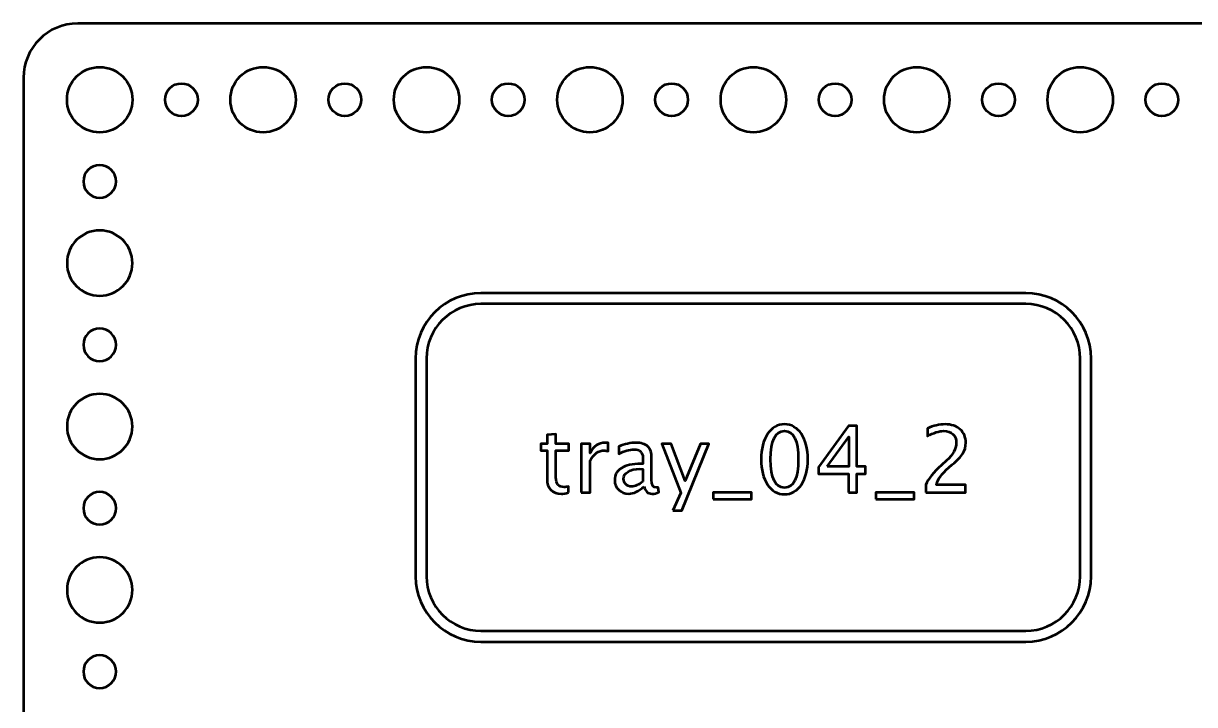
# Model space of a CAD drawing. Header units: centimetres. Extents: x -10.4 to 10.4, y -14.9 to 14.9.
# Drawn here: x -10.45 to 0.3, y 8.7 to 14.95 of the extents above; entities that cross this region are included whole.
import ezdxf

# ---------------------------------------------------------------- set-up
doc = ezdxf.new("R2010")
doc.units = ezdxf.units.CM
doc.header["$MEASUREMENT"] = 0
doc.layers.add('Layer 1', color=7, linetype='Continuous')

msp = doc.modelspace()

# ---------------------------------------------------------------- linework, layer by layer
at = {"layer": 'Layer 1', "lineweight": 53}
for centre, major_axis in [((-9.75, 14.25), (0, 0.3)), ((-8.25, 14.25), (0, 0.3)), ((-6.75, 14.25), (0, 0.3)), ((-5.25, 14.25), (0, 0.3)), ((-3.75, 14.25), (0, 0.3)), ((-2.25, 14.25), (0, 0.3)), ((-0.75, 14.25), (0, 0.3)), ((-9, 14.25), (0, 0.15)), ((-7.5, 14.25), (0, 0.15)), ((-6, 14.25), (0, 0.15)), ((-4.5, 14.25), (0, 0.15)), ((-3, 14.25), (0, 0.15)), ((-1.5, 14.25), (0, 0.15)), ((0, 14.25), (0, 0.15))]:
    msp.add_ellipse(centre, major_axis=major_axis, ratio=1, dxfattribs=at)
for points, knots in [([(-10.45, -14.45), (-10.45, -14.45), (-10.45, 14.45), (-10.45, 14.45), (-10.45, 14.45), (-10.45, 14.72614), (-10.22614, 14.95), (-9.95, 14.95), (-9.95, 14.95), (-9.95, 14.95), (9.95, 14.95), (9.95, 14.95), (9.95, 14.95), (10.22614, 14.95), (10.45, 14.72614), (10.45, 14.45), (10.45, 14.45), (10.45, 14.45), (10.45, -14.45), (10.45, -14.45), (10.45, -14.45), (10.45, -14.72614), (10.22614, -14.95), (9.95, -14.95), (9.95, -14.95), (9.95, -14.95), (-9.95, -14.95), (-9.95, -14.95), (-9.95, -14.95), (-10.22614, -14.95), (-10.45, -14.72614), (-10.45, -14.45)], [0, 0, 0, 0, 0.11111111, 0.11111111, 0.11111111, 0.11111111, 0.22222222, 0.22222222, 0.22222222, 0.22222222, 0.33333333, 0.33333333, 0.33333333, 0.33333333, 0.44444444, 0.44444444, 0.44444444, 0.44444444, 0.55555556, 0.55555556, 0.55555556, 0.55555556, 0.66666667, 0.66666667, 0.66666667, 0.66666667, 0.77777778, 0.77777778, 0.77777778, 0.77777778, 1, 1, 1, 1]), ([(-9.9, 13.5), (-9.9, 13.58284), (-9.83284, 13.65), (-9.75, 13.65), (-9.75, 13.65), (-9.66716, 13.65), (-9.6, 13.58284), (-9.6, 13.5), (-9.6, 13.5), (-9.6, 13.41716), (-9.66716, 13.35), (-9.75, 13.35), (-9.75, 13.35), (-9.83284, 13.35), (-9.9, 13.41716), (-9.9, 13.5)], [0, 0, 0, 0, 0.2, 0.2, 0.2, 0.2, 0.4, 0.4, 0.4, 0.4, 0.6, 0.6, 0.6, 0.6, 1, 1, 1, 1]), ([(-10.05, 12.75), (-10.05, 12.91568), (-9.91568, 13.05), (-9.75, 13.05), (-9.75, 13.05), (-9.58432, 13.05), (-9.45, 12.91568), (-9.45, 12.75), (-9.45, 12.75), (-9.45, 12.58432), (-9.58432, 12.45), (-9.75, 12.45), (-9.75, 12.45), (-9.91568, 12.45), (-10.05, 12.58432), (-10.05, 12.75)], [0, 0, 0, 0, 0.2, 0.2, 0.2, 0.2, 0.4, 0.4, 0.4, 0.4, 0.6, 0.6, 0.6, 0.6, 1, 1, 1, 1]), ([(-6.85, 9.875), (-6.85, 9.875), (-6.85, 11.875), (-6.85, 11.875), (-6.85, 11.875), (-6.85, 12.20637), (-6.58137, 12.475), (-6.25, 12.475), (-6.25, 12.475), (-6.25, 12.475), (-1.25, 12.475), (-1.25, 12.475), (-1.25, 12.475), (-0.91863, 12.475), (-0.65, 12.20637), (-0.65, 11.875), (-0.65, 11.875), (-0.65, 11.875), (-0.65, 9.875), (-0.65, 9.875), (-0.65, 9.875), (-0.65, 9.54363), (-0.91863, 9.275), (-1.25, 9.275), (-1.25, 9.275), (-1.25, 9.275), (-6.25, 9.275), (-6.25, 9.275), (-6.25, 9.275), (-6.58137, 9.275), (-6.85, 9.54363), (-6.85, 9.875)], [0, 0, 0, 0, 0.11111111, 0.11111111, 0.11111111, 0.11111111, 0.22222222, 0.22222222, 0.22222222, 0.22222222, 0.33333333, 0.33333333, 0.33333333, 0.33333333, 0.44444444, 0.44444444, 0.44444444, 0.44444444, 0.55555556, 0.55555556, 0.55555556, 0.55555556, 0.66666667, 0.66666667, 0.66666667, 0.66666667, 0.77777778, 0.77777778, 0.77777778, 0.77777778, 1, 1, 1, 1]), ([(-9.9, 12), (-9.9, 12.08284), (-9.83284, 12.15), (-9.75, 12.15), (-9.75, 12.15), (-9.66716, 12.15), (-9.6, 12.08284), (-9.6, 12), (-9.6, 12), (-9.6, 11.91716), (-9.66716, 11.85), (-9.75, 11.85), (-9.75, 11.85), (-9.83284, 11.85), (-9.9, 11.91716), (-9.9, 12)], [0, 0, 0, 0, 0.2, 0.2, 0.2, 0.2, 0.4, 0.4, 0.4, 0.4, 0.6, 0.6, 0.6, 0.6, 1, 1, 1, 1]), ([(-10.05, 11.25), (-10.05, 11.41568), (-9.91568, 11.55), (-9.75, 11.55), (-9.75, 11.55), (-9.58432, 11.55), (-9.45, 11.41568), (-9.45, 11.25), (-9.45, 11.25), (-9.45, 11.08432), (-9.58432, 10.95), (-9.75, 10.95), (-9.75, 10.95), (-9.91568, 10.95), (-10.05, 11.08432), (-10.05, 11.25)], [0, 0, 0, 0, 0.2, 0.2, 0.2, 0.2, 0.4, 0.4, 0.4, 0.4, 0.6, 0.6, 0.6, 0.6, 1, 1, 1, 1]), ([(-9.9, 10.5), (-9.9, 10.58284), (-9.83284, 10.65), (-9.75, 10.65), (-9.75, 10.65), (-9.66716, 10.65), (-9.6, 10.58284), (-9.6, 10.5), (-9.6, 10.5), (-9.6, 10.41716), (-9.66716, 10.35), (-9.75, 10.35), (-9.75, 10.35), (-9.83284, 10.35), (-9.9, 10.41716), (-9.9, 10.5)], [0, 0, 0, 0, 0.2, 0.2, 0.2, 0.2, 0.4, 0.4, 0.4, 0.4, 0.6, 0.6, 0.6, 0.6, 1, 1, 1, 1]), ([(-10.05, 9.75), (-10.05, 9.91568), (-9.91568, 10.05), (-9.75, 10.05), (-9.75, 10.05), (-9.58432, 10.05), (-9.45, 9.91568), (-9.45, 9.75), (-9.45, 9.75), (-9.45, 9.58432), (-9.58432, 9.45), (-9.75, 9.45), (-9.75, 9.45), (-9.91568, 9.45), (-10.05, 9.58432), (-10.05, 9.75)], [0, 0, 0, 0, 0.2, 0.2, 0.2, 0.2, 0.4, 0.4, 0.4, 0.4, 0.6, 0.6, 0.6, 0.6, 1, 1, 1, 1]), ([(-9.9, 9), (-9.9, 9.08284), (-9.83284, 9.15), (-9.75, 9.15), (-9.75, 9.15), (-9.66716, 9.15), (-9.6, 9.08284), (-9.6, 9), (-9.6, 9), (-9.6, 8.91716), (-9.66716, 8.85), (-9.75, 8.85), (-9.75, 8.85), (-9.83284, 8.85), (-9.9, 8.91716), (-9.9, 9)], [0, 0, 0, 0, 0.2, 0.2, 0.2, 0.2, 0.4, 0.4, 0.4, 0.4, 0.6, 0.6, 0.6, 0.6, 1, 1, 1, 1])]:
    msp.add_open_spline(points, degree=3, knots=knots, dxfattribs=at)
at = {"layer": 'Layer 1', "color": 4, "lineweight": 53}
for points, knots in [([(-6.75, 9.875), (-6.75, 9.875), (-6.75, 11.875), (-6.75, 11.875), (-6.75, 11.875), (-6.75, 12.15114), (-6.52614, 12.375), (-6.25, 12.375), (-6.25, 12.375), (-6.25, 12.375), (-1.25, 12.375), (-1.25, 12.375), (-1.25, 12.375), (-0.97386, 12.375), (-0.75, 12.15114), (-0.75, 11.875), (-0.75, 11.875), (-0.75, 11.875), (-0.75, 9.875), (-0.75, 9.875), (-0.75, 9.875), (-0.75, 9.59886), (-0.97386, 9.375), (-1.25, 9.375), (-1.25, 9.375), (-1.25, 9.375), (-6.25, 9.375), (-6.25, 9.375), (-6.25, 9.375), (-6.52614, 9.375), (-6.75, 9.59886), (-6.75, 9.875)], [0, 0, 0, 0, 0.11111111, 0.11111111, 0.11111111, 0.11111111, 0.22222222, 0.22222222, 0.22222222, 0.22222222, 0.33333333, 0.33333333, 0.33333333, 0.33333333, 0.44444444, 0.44444444, 0.44444444, 0.44444444, 0.55555556, 0.55555556, 0.55555556, 0.55555556, 0.66666667, 0.66666667, 0.66666667, 0.66666667, 0.77777778, 0.77777778, 0.77777778, 0.77777778, 1, 1, 1, 1]), ([(-5.44638, 10.64315), (-5.4715, 10.63624), (-5.49337, 10.63285), (-5.51185, 10.63285), (-5.51185, 10.63285), (-5.55334, 10.63285), (-5.58566, 10.6447), (-5.6088, 10.66841), (-5.6088, 10.66841), (-5.63208, 10.69212), (-5.64365, 10.725), (-5.64365, 10.76719), (-5.64365, 10.76719), (-5.64365, 10.76719), (-5.64365, 11.03078), (-5.64365, 11.03078), (-5.64365, 11.03078), (-5.64365, 11.03078), (-5.69982, 11.03078), (-5.69982, 11.03078), (-5.69982, 11.03078), (-5.69982, 11.03078), (-5.69982, 11.09175), (-5.69982, 11.09175), (-5.69982, 11.09175), (-5.69982, 11.09175), (-5.64365, 11.09175), (-5.64365, 11.09175), (-5.64365, 11.09175), (-5.64365, 11.09175), (-5.64365, 11.17288), (-5.64365, 11.17288), (-5.64365, 11.17288), (-5.64365, 11.17288), (-5.56237, 11.18065), (-5.56237, 11.18065), (-5.56237, 11.18065), (-5.56237, 11.18065), (-5.56237, 11.09175), (-5.56237, 11.09175), (-5.56237, 11.09175), (-5.56237, 11.09175), (-5.44469, 11.09175), (-5.44469, 11.09175), (-5.44469, 11.09175), (-5.44469, 11.09175), (-5.44469, 11.03078), (-5.44469, 11.03078), (-5.44469, 11.03078), (-5.44469, 11.03078), (-5.56237, 11.03078), (-5.56237, 11.03078), (-5.56237, 11.03078), (-5.56237, 11.03078), (-5.56237, 10.78186), (-5.56237, 10.78186), (-5.56237, 10.78186), (-5.56237, 10.72316), (-5.53683, 10.69381), (-5.48589, 10.69381), (-5.48589, 10.69381), (-5.47502, 10.69381), (-5.4619, 10.69564), (-5.44638, 10.69917), (-5.44638, 10.69917), (-5.44638, 10.69917), (-5.44638, 10.64315), (-5.44638, 10.64315)], [0, 0, 0, 0, 0.05555556, 0.05555556, 0.05555556, 0.05555556, 0.11111111, 0.11111111, 0.11111111, 0.11111111, 0.16666667, 0.16666667, 0.16666667, 0.16666667, 0.22222222, 0.22222222, 0.22222222, 0.22222222, 0.27777778, 0.27777778, 0.27777778, 0.27777778, 0.33333333, 0.33333333, 0.33333333, 0.33333333, 0.38888889, 0.38888889, 0.38888889, 0.38888889, 0.44444444, 0.44444444, 0.44444444, 0.44444444, 0.5, 0.5, 0.5, 0.5, 0.55555556, 0.55555556, 0.55555556, 0.55555556, 0.61111111, 0.61111111, 0.61111111, 0.61111111, 0.66666667, 0.66666667, 0.66666667, 0.66666667, 0.72222222, 0.72222222, 0.72222222, 0.72222222, 0.77777778, 0.77777778, 0.77777778, 0.77777778, 0.83333333, 0.83333333, 0.83333333, 0.83333333, 0.88888889, 0.88888889, 0.88888889, 0.88888889, 1, 1, 1, 1]), ([(-3.46446, 10.62777), (-3.52867, 10.62777), (-3.58046, 10.65726), (-3.61969, 10.71611), (-3.61969, 10.71611), (-3.65906, 10.77495), (-3.67867, 10.85256), (-3.67867, 10.94908), (-3.67867, 10.94908), (-3.67867, 11.0456), (-3.65906, 11.12321), (-3.61969, 11.18206), (-3.61969, 11.18206), (-3.58046, 11.2409), (-3.52867, 11.27039), (-3.46446, 11.27039), (-3.46446, 11.27039), (-3.39997, 11.27039), (-3.34819, 11.24104), (-3.30896, 11.18234), (-3.30896, 11.18234), (-3.26987, 11.12364), (-3.25025, 11.04588), (-3.25025, 10.94908), (-3.25025, 10.94908), (-3.25025, 10.85256), (-3.26987, 10.77495), (-3.30896, 10.71611), (-3.30896, 10.71611), (-3.34819, 10.65726), (-3.39997, 10.62777), (-3.46446, 10.62777)], [0, 0, 0, 0, 0.11111111, 0.11111111, 0.11111111, 0.11111111, 0.22222222, 0.22222222, 0.22222222, 0.22222222, 0.33333333, 0.33333333, 0.33333333, 0.33333333, 0.44444444, 0.44444444, 0.44444444, 0.44444444, 0.55555556, 0.55555556, 0.55555556, 0.55555556, 0.66666667, 0.66666667, 0.66666667, 0.66666667, 0.77777778, 0.77777778, 0.77777778, 0.77777778, 1, 1, 1, 1]), ([(-3.4646, 10.68873), (-3.3798, 10.68873), (-3.33746, 10.77551), (-3.33746, 10.94908), (-3.33746, 10.94908), (-3.33746, 11.12265), (-3.3798, 11.20943), (-3.4646, 11.20943), (-3.4646, 11.20943), (-3.54913, 11.20943), (-3.59146, 11.12265), (-3.59146, 10.94908), (-3.59146, 10.94908), (-3.59146, 10.77551), (-3.54913, 10.68873), (-3.4646, 10.68873)], [0, 0, 0, 0, 0.2, 0.2, 0.2, 0.2, 0.4, 0.4, 0.4, 0.4, 0.6, 0.6, 0.6, 0.6, 1, 1, 1, 1]), ([(-2.87744, 10.64301), (-2.87744, 10.64301), (-2.87744, 10.81658), (-2.87744, 10.81658), (-2.87744, 10.81658), (-2.87744, 10.81658), (-3.15345, 10.81658), (-3.15345, 10.81658), (-3.15345, 10.81658), (-3.15345, 10.81658), (-3.15345, 10.87838), (-3.15345, 10.87838), (-3.15345, 10.87838), (-3.15345, 10.87838), (-2.87744, 11.25515), (-2.87744, 11.25515), (-2.87744, 11.25515), (-2.87744, 11.25515), (-2.80124, 11.25515), (-2.80124, 11.25515), (-2.80124, 11.25515), (-2.80124, 11.25515), (-2.80124, 10.88346), (-2.80124, 10.88346), (-2.80124, 10.88346), (-2.80124, 10.88346), (-2.71911, 10.88346), (-2.71911, 10.88346), (-2.71911, 10.88346), (-2.71911, 10.88346), (-2.71911, 10.81658), (-2.71911, 10.81658), (-2.71911, 10.81658), (-2.71911, 10.81658), (-2.80124, 10.81658), (-2.80124, 10.81658), (-2.80124, 10.81658), (-2.80124, 10.81658), (-2.80124, 10.64301), (-2.80124, 10.64301), (-2.80124, 10.64301), (-2.80124, 10.64301), (-2.87744, 10.64301), (-2.87744, 10.64301)], [0, 0, 0, 0, 0.08333333, 0.08333333, 0.08333333, 0.08333333, 0.16666667, 0.16666667, 0.16666667, 0.16666667, 0.25, 0.25, 0.25, 0.25, 0.33333333, 0.33333333, 0.33333333, 0.33333333, 0.41666667, 0.41666667, 0.41666667, 0.41666667, 0.5, 0.5, 0.5, 0.5, 0.58333333, 0.58333333, 0.58333333, 0.58333333, 0.66666667, 0.66666667, 0.66666667, 0.66666667, 0.75, 0.75, 0.75, 0.75, 0.83333333, 0.83333333, 0.83333333, 0.83333333, 1, 1, 1, 1]), ([(-2.16764, 10.64301), (-2.16764, 10.64301), (-2.16764, 10.71413), (-2.16764, 10.71413), (-2.16764, 10.71413), (-2.14393, 10.76959), (-2.09609, 10.83012), (-2.02398, 10.89546), (-2.02398, 10.89546), (-2.02398, 10.89546), (-1.97742, 10.93723), (-1.97742, 10.93723), (-1.97742, 10.93723), (-1.91745, 10.9917), (-1.88739, 11.0456), (-1.88739, 11.09922), (-1.88739, 11.09922), (-1.88739, 11.13351), (-1.89769, 11.16033), (-1.91815, 11.17994), (-1.91815, 11.17994), (-1.93861, 11.19955), (-1.96698, 11.20943), (-2.00296, 11.20943), (-2.00296, 11.20943), (-2.04501, 11.20943), (-2.09482, 11.19335), (-2.1524, 11.16117), (-2.1524, 11.16117), (-2.1524, 11.16117), (-2.1524, 11.23229), (-2.1524, 11.23229), (-2.1524, 11.23229), (-2.09807, 11.25769), (-2.04402, 11.27039), (-1.99012, 11.27039), (-1.99012, 11.27039), (-1.93283, 11.27039), (-1.88682, 11.25501), (-1.85211, 11.22411), (-1.85211, 11.22411), (-1.81754, 11.1932), (-1.80018, 11.15228), (-1.80018, 11.1012), (-1.80018, 11.1012), (-1.80018, 11.06451), (-1.80893, 11.03191), (-1.82643, 11.00355), (-1.82643, 11.00355), (-1.84407, 10.97505), (-1.87666, 10.94061), (-1.9245, 10.89997), (-1.9245, 10.89997), (-1.9245, 10.89997), (-1.95597, 10.87316), (-1.95597, 10.87316), (-1.95597, 10.87316), (-2.02144, 10.81771), (-2.05926, 10.76465), (-2.06942, 10.71413), (-2.06942, 10.71413), (-2.06942, 10.71413), (-1.80272, 10.71413), (-1.80272, 10.71413), (-1.80272, 10.71413), (-1.80272, 10.71413), (-1.80272, 10.64301), (-1.80272, 10.64301), (-1.80272, 10.64301), (-1.80272, 10.64301), (-2.16764, 10.64301), (-2.16764, 10.64301)], [0, 0, 0, 0, 0.05263158, 0.05263158, 0.05263158, 0.05263158, 0.10526316, 0.10526316, 0.10526316, 0.10526316, 0.15789474, 0.15789474, 0.15789474, 0.15789474, 0.21052632, 0.21052632, 0.21052632, 0.21052632, 0.26315789, 0.26315789, 0.26315789, 0.26315789, 0.31578947, 0.31578947, 0.31578947, 0.31578947, 0.36842105, 0.36842105, 0.36842105, 0.36842105, 0.42105263, 0.42105263, 0.42105263, 0.42105263, 0.47368421, 0.47368421, 0.47368421, 0.47368421, 0.52631579, 0.52631579, 0.52631579, 0.52631579, 0.57894737, 0.57894737, 0.57894737, 0.57894737, 0.63157895, 0.63157895, 0.63157895, 0.63157895, 0.68421053, 0.68421053, 0.68421053, 0.68421053, 0.73684211, 0.73684211, 0.73684211, 0.73684211, 0.78947368, 0.78947368, 0.78947368, 0.78947368, 0.84210526, 0.84210526, 0.84210526, 0.84210526, 0.89473684, 0.89473684, 0.89473684, 0.89473684, 1, 1, 1, 1]), ([(-5.33039, 10.64301), (-5.33039, 10.64301), (-5.33039, 11.09175), (-5.33039, 11.09175), (-5.33039, 11.09175), (-5.33039, 11.09175), (-5.24911, 11.09175), (-5.24911, 11.09175), (-5.24911, 11.09175), (-5.24911, 11.09175), (-5.24911, 11.00694), (-5.24911, 11.00694), (-5.24911, 11.00694), (-5.21679, 11.06973), (-5.16995, 11.10106), (-5.10842, 11.10106), (-5.10842, 11.10106), (-5.1001, 11.10106), (-5.09135, 11.10035), (-5.08232, 11.09894), (-5.08232, 11.09894), (-5.08232, 11.09894), (-5.08232, 11.02288), (-5.08232, 11.02288), (-5.08232, 11.02288), (-5.09643, 11.02754), (-5.10884, 11.02994), (-5.11957, 11.02994), (-5.11957, 11.02994), (-5.17122, 11.02994), (-5.2144, 10.99946), (-5.24911, 10.93836), (-5.24911, 10.93836), (-5.24911, 10.93836), (-5.24911, 10.64301), (-5.24911, 10.64301), (-5.24911, 10.64301), (-5.24911, 10.64301), (-5.33039, 10.64301), (-5.33039, 10.64301)], [0, 0, 0, 0, 0.09090909, 0.09090909, 0.09090909, 0.09090909, 0.18181818, 0.18181818, 0.18181818, 0.18181818, 0.27272727, 0.27272727, 0.27272727, 0.27272727, 0.36363636, 0.36363636, 0.36363636, 0.36363636, 0.45454545, 0.45454545, 0.45454545, 0.45454545, 0.54545455, 0.54545455, 0.54545455, 0.54545455, 0.63636364, 0.63636364, 0.63636364, 0.63636364, 0.72727273, 0.72727273, 0.72727273, 0.72727273, 0.81818182, 0.81818182, 0.81818182, 0.81818182, 1, 1, 1, 1]), ([(-4.75268, 10.70016), (-4.8015, 10.65529), (-4.84849, 10.63285), (-4.89365, 10.63285), (-4.89365, 10.63285), (-4.93076, 10.63285), (-4.96166, 10.64442), (-4.98608, 10.6677), (-4.98608, 10.6677), (-5.01063, 10.69099), (-5.02291, 10.72034), (-5.02291, 10.75576), (-5.02291, 10.75576), (-5.02291, 10.80472), (-5.0023, 10.8424), (-4.9611, 10.86865), (-4.9611, 10.86865), (-4.91989, 10.89489), (-4.86077, 10.90802), (-4.78372, 10.90802), (-4.78372, 10.90802), (-4.78372, 10.90802), (-4.76467, 10.90802), (-4.76467, 10.90802), (-4.76467, 10.90802), (-4.76467, 10.90802), (-4.76467, 10.96206), (-4.76467, 10.96206), (-4.76467, 10.96206), (-4.76467, 11.01413), (-4.79177, 11.0401), (-4.84609, 11.0401), (-4.84609, 11.0401), (-4.88814, 11.0401), (-4.93415, 11.02683), (-4.98396, 11.0003), (-4.98396, 11.0003), (-4.98396, 11.0003), (-4.98396, 11.06719), (-4.98396, 11.06719), (-4.98396, 11.06719), (-4.92921, 11.08977), (-4.87756, 11.10106), (-4.82916, 11.10106), (-4.82916, 11.10106), (-4.77935, 11.10106), (-4.74252, 11.08977), (-4.71895, 11.06705), (-4.71895, 11.06705), (-4.69525, 11.04433), (-4.68339, 11.00934), (-4.68339, 10.96206), (-4.68339, 10.96206), (-4.68339, 10.96206), (-4.68339, 10.75929), (-4.68339, 10.75929), (-4.68339, 10.75929), (-4.68339, 10.71286), (-4.66914, 10.68958), (-4.64049, 10.68958), (-4.64049, 10.68958), (-4.63697, 10.68958), (-4.63174, 10.69014), (-4.62483, 10.69127), (-4.62483, 10.69127), (-4.62483, 10.69127), (-4.61904, 10.64611), (-4.61904, 10.64611), (-4.61904, 10.64611), (-4.63753, 10.63722), (-4.65785, 10.63285), (-4.68015, 10.63285), (-4.68015, 10.63285), (-4.71811, 10.63285), (-4.74224, 10.65529), (-4.75268, 10.70016)], [0, 0, 0, 0, 0.05, 0.05, 0.05, 0.05, 0.1, 0.1, 0.1, 0.1, 0.15, 0.15, 0.15, 0.15, 0.2, 0.2, 0.2, 0.2, 0.25, 0.25, 0.25, 0.25, 0.3, 0.3, 0.3, 0.3, 0.35, 0.35, 0.35, 0.35, 0.4, 0.4, 0.4, 0.4, 0.45, 0.45, 0.45, 0.45, 0.5, 0.5, 0.5, 0.5, 0.55, 0.55, 0.55, 0.55, 0.6, 0.6, 0.6, 0.6, 0.65, 0.65, 0.65, 0.65, 0.7, 0.7, 0.7, 0.7, 0.75, 0.75, 0.75, 0.75, 0.8, 0.8, 0.8, 0.8, 0.85, 0.85, 0.85, 0.85, 0.9, 0.9, 0.9, 0.9, 1, 1, 1, 1]), ([(-4.48993, 10.4796), (-4.48993, 10.4796), (-4.41712, 10.64245), (-4.41712, 10.64245), (-4.41712, 10.64245), (-4.41712, 10.64245), (-4.59097, 11.09175), (-4.59097, 11.09175), (-4.59097, 11.09175), (-4.59097, 11.09175), (-4.50376, 11.09175), (-4.50376, 11.09175), (-4.50376, 11.09175), (-4.50376, 11.09175), (-4.3745, 10.75195), (-4.3745, 10.75195), (-4.3745, 10.75195), (-4.3745, 10.75195), (-4.23664, 11.09175), (-4.23664, 11.09175), (-4.23664, 11.09175), (-4.23664, 11.09175), (-4.16001, 11.09175), (-4.16001, 11.09175), (-4.16001, 11.09175), (-4.16001, 11.09175), (-4.40526, 10.4796), (-4.40526, 10.4796), (-4.40526, 10.4796), (-4.40526, 10.4796), (-4.48993, 10.4796), (-4.48993, 10.4796)], [0, 0, 0, 0, 0.11111111, 0.11111111, 0.11111111, 0.11111111, 0.22222222, 0.22222222, 0.22222222, 0.22222222, 0.33333333, 0.33333333, 0.33333333, 0.33333333, 0.44444444, 0.44444444, 0.44444444, 0.44444444, 0.55555556, 0.55555556, 0.55555556, 0.55555556, 0.66666667, 0.66666667, 0.66666667, 0.66666667, 0.77777778, 0.77777778, 0.77777778, 0.77777778, 1, 1, 1, 1]), ([(-3.07316, 10.88346), (-3.07316, 10.88346), (-2.87236, 10.88346), (-2.87236, 10.88346), (-2.87236, 10.88346), (-2.87236, 10.88346), (-2.87236, 11.15468), (-2.87236, 11.15468), (-2.87236, 11.15468), (-2.87236, 11.15468), (-3.07316, 10.88346), (-3.07316, 10.88346)], [0, 0, 0, 0, 0.25, 0.25, 0.25, 0.25, 0.5, 0.5, 0.5, 0.5, 1, 1, 1, 1]), ([(-4.76467, 10.74447), (-4.76467, 10.74447), (-4.76467, 10.85976), (-4.76467, 10.85976), (-4.76467, 10.85976), (-4.76467, 10.85976), (-4.79078, 10.8606), (-4.79078, 10.8606), (-4.79078, 10.8606), (-4.83593, 10.8606), (-4.87234, 10.85228), (-4.90014, 10.83563), (-4.90014, 10.83563), (-4.9278, 10.81884), (-4.94163, 10.79668), (-4.94163, 10.76902), (-4.94163, 10.76902), (-4.94163, 10.74969), (-4.93471, 10.73332), (-4.92102, 10.71992), (-4.92102, 10.71992), (-4.90719, 10.70651), (-4.8904, 10.69974), (-4.87051, 10.69974), (-4.87051, 10.69974), (-4.83664, 10.69974), (-4.80136, 10.71469), (-4.76467, 10.74447)], [0, 0, 0, 0, 0.125, 0.125, 0.125, 0.125, 0.25, 0.25, 0.25, 0.25, 0.375, 0.375, 0.375, 0.375, 0.5, 0.5, 0.5, 0.5, 0.625, 0.625, 0.625, 0.625, 0.75, 0.75, 0.75, 0.75, 1, 1, 1, 1]), ([(-4.11979, 10.58205), (-4.11979, 10.58205), (-4.11979, 10.64301), (-4.11979, 10.64301), (-4.11979, 10.64301), (-4.11979, 10.64301), (-3.76758, 10.64301), (-3.76758, 10.64301), (-3.76758, 10.64301), (-3.76758, 10.64301), (-3.76758, 10.58205), (-3.76758, 10.58205), (-3.76758, 10.58205), (-3.76758, 10.58205), (-4.11979, 10.58205), (-4.11979, 10.58205)], [0, 0, 0, 0, 0.2, 0.2, 0.2, 0.2, 0.4, 0.4, 0.4, 0.4, 0.6, 0.6, 0.6, 0.6, 1, 1, 1, 1]), ([(-2.62569, 10.58205), (-2.62569, 10.58205), (-2.62569, 10.64301), (-2.62569, 10.64301), (-2.62569, 10.64301), (-2.62569, 10.64301), (-2.27348, 10.64301), (-2.27348, 10.64301), (-2.27348, 10.64301), (-2.27348, 10.64301), (-2.27348, 10.58205), (-2.27348, 10.58205), (-2.27348, 10.58205), (-2.27348, 10.58205), (-2.62569, 10.58205), (-2.62569, 10.58205)], [0, 0, 0, 0, 0.2, 0.2, 0.2, 0.2, 0.4, 0.4, 0.4, 0.4, 0.6, 0.6, 0.6, 0.6, 1, 1, 1, 1])]:
    msp.add_open_spline(points, degree=3, knots=knots, dxfattribs=at)

doc.saveas('drawing.dxf')
